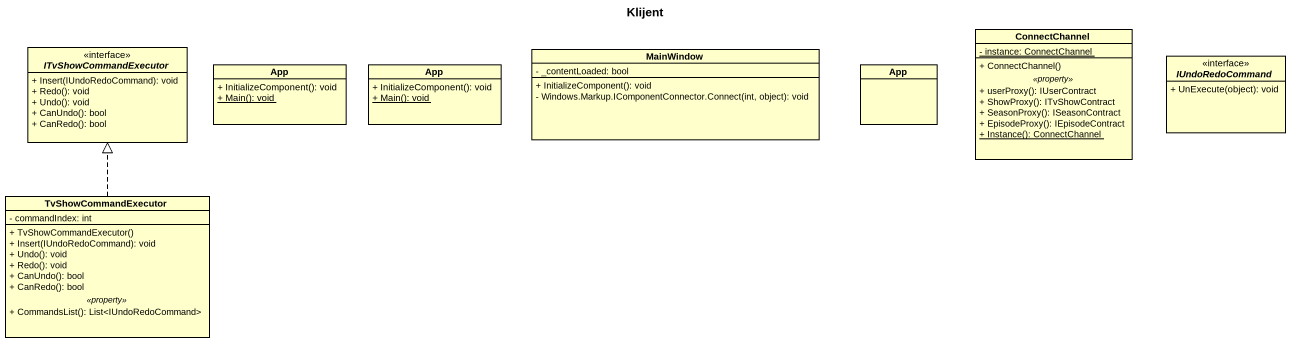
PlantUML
@startuml
title Klijent
hide circle
hide empty members
skinparam classAttributeIconSize 0
interface ITvShowCommandExecutor {
  + Insert(IUndoRedoCommand): void
  + Redo(): void
  + Undo(): void
  + CanUndo(): bool
  + CanRedo(): bool
}
class App {
  + InitializeComponent(): void
  {static} + Main(): void
}
class "App" as App_2 {
  + InitializeComponent(): void
  {static} + Main(): void
}
class MainWindow {
  - _contentLoaded: bool
  + InitializeComponent(): void
  - Windows.Markup.IComponentConnector.Connect(int, object): void
}
class "App" as App_3
class ConnectChannel {
  {static} - instance: ConnectChannel
  --
  + ConnectChannel()
  .. <<property>> ..
  + userProxy(): IUserContract
  + ShowProxy(): ITvShowContract
  + SeasonProxy(): ISeasonContract
  + EpisodeProxy(): IEpisodeContract
  {static} + Instance(): ConnectChannel
}
interface IUndoRedoCommand {
  + UnExecute(object): void
}
class TvShowCommandExecutor {
  - commandIndex: int
  --
  + TvShowCommandExecutor()
  + Insert(IUndoRedoCommand): void
  + Undo(): void
  + Redo(): void
  + CanUndo(): bool
  + CanRedo(): bool
  .. <<property>> ..
  + CommandsList(): List<IUndoRedoCommand>
}
TvShowCommandExecutor .up.|> ITvShowCommandExecutor
@enduml
